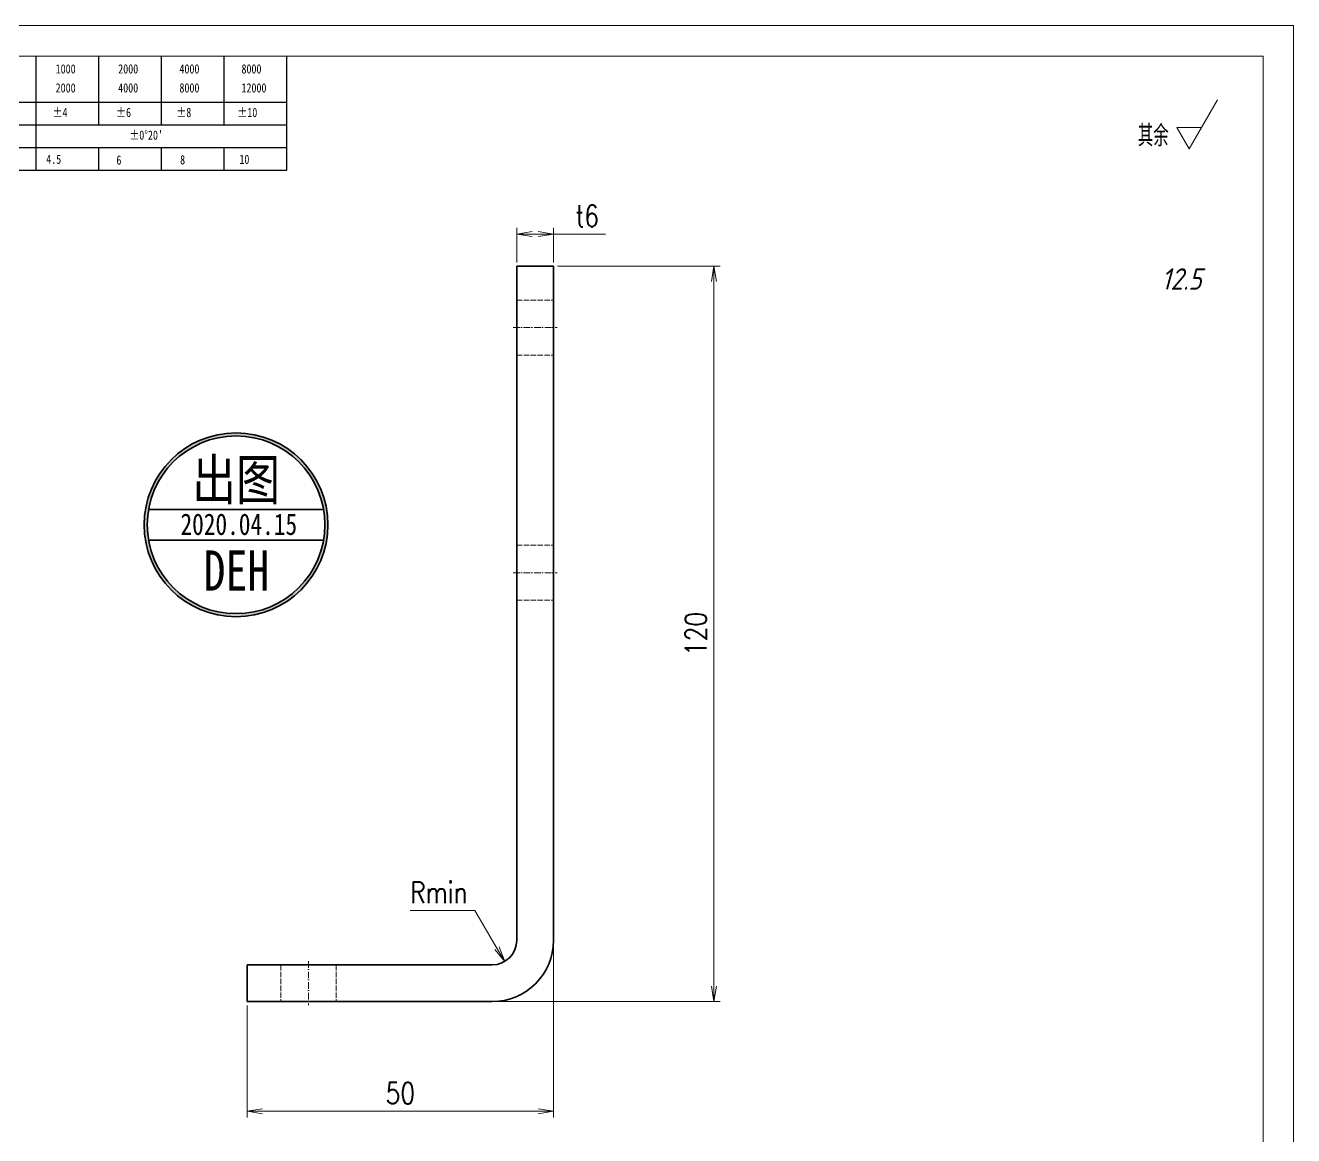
# Model space of a CAD drawing. Header units: millimetres. Extents: x 1333 to 70140, y -42879 to -5704.
# Drawn here: x 67932.6 to 68139.7, y -26057.6 to -25876.4 of the extents above; entities that cross this region are included whole.
import ezdxf
from ezdxf.enums import TextEntityAlignment as Align

# ---------------------------------------------------------------- set-up
doc = ezdxf.new("R2010")
doc.units = ezdxf.units.MM
doc.header["$LTSCALE"] = 0.5
for name, pattern in [('AM_ISO08W050x2', [9, 6, -0.75, 1.5, -0.75]), ('DASHDOT', [18.5, 12, -3, 0.5, -3]), ('DASHED', [15, 12, -3]), ('DOT2', [0.125, 0, -0.125])]:
    doc.linetypes.add(name, pattern=pattern)
for name, color, linetype, lineweight in [('CENTER', 2, 'AM_ISO08W050x2', 15), ('印章专用-出图', 1, 'Continuous', 80), ('图框', 7, 'Continuous', 18), ('标注线', 3, 'Continuous', 18)]:
    doc.layers.add(name, color=color, linetype=linetype, lineweight=lineweight)
doc.layers.add('图\\M+19E79\\M+195B6\\M+18E9A', color=7, linetype='Continuous')
doc.layers.add('打印', color=7, linetype='Continuous', lineweight=15, plot=False)
doc.layers.add('打印-禁用', color=7, linetype='Continuous', lineweight=15, plot=False)
doc.styles.add('DIM', font='romans.shx', dxfattribs={"width": 0.8, "bigfont": 'bigfont.shx'})
doc.styles.add('国标', font='simfang.ttf', dxfattribs={"width": 0.8})
doc.styles.add('机械长仿宋', font='gbenor.shx', dxfattribs={"height": 1, "bigfont": 'gbcbig.shx'})
doc.dimstyles.new('DEH 1-1$0', dxfattribs={"dimtxt": 3.5, "dimasz": 2.5, "dimexe": 1, "dimexo": 0.625, "dimgap": 1.2, "dimtad": 1, "dimzin": 9, "dimdsep": 46, "dimtxsty": 'DIM', "dimblk": 'OPEN', "dimcen": 0, "dimclrd": 8, "dimclre": 8, "dimclrt": 2, "dimazin": 2, "dimtfac": 0.5, "dimtmove": 0, "dimatfit": 3, "dimldrblk": 'OPEN', "dimfxl": 0, "dimtolj": 2, "dimlwd": 18, "dimlwe": 18, "dimarcsym": 0})
doc.dimstyles.new('DEH 1-1$4', dxfattribs={"dimtxt": 3.5, "dimasz": 2.5, "dimexe": 1, "dimexo": 0.625, "dimgap": 1.2, "dimtad": 1, "dimtoh": 1, "dimdsep": 46, "dimtxsty": 'DIM', "dimblk": 'OPEN', "dimcen": 0, "dimclrd": 8, "dimclre": 8, "dimclrt": 2, "dimazin": 2, "dimtfac": 0.5, "dimtofl": 0, "dimtmove": 0, "dimatfit": 3, "dimldrblk": 'OPEN', "dimfxl": 0, "dimtolj": 2, "dimlwd": 18, "dimlwe": 18, "dimarcsym": 0})

# ---------------------------------------------------------------- blocks, each defined once
blk = doc.blocks.new('GZDEH零件A3图框V01版')
at = {"layer": '图\\M+19E79\\M+195B6\\M+18E9A', "color": 9}
for p, q in [((3072.2, -1561.98), (3072.2, -1554.46)), ((3082.42, -1561.98), (3082.42, -1554.46)), ((3092.64, -1561.98), (3092.64, -1554.46)), ((3102.86, -1561.98), (3102.86, -1554.46)), ((3113.09, -1573.08), (3113.09, -1554.46)), ((2996.09, -1561.98), (3113.09, -1561.98)), ((3072.2, -1573.08), (3072.2, -1561.98)), ((3082.42, -1565.68), (3082.42, -1561.98)), ((3092.64, -1565.68), (3092.64, -1561.98)), ((3102.86, -1565.68), (3102.86, -1561.98)), ((2996.09, -1565.68), (3113.09, -1565.68)), ((2996.09, -1569.38), (3113.09, -1569.38)), ((3082.42, -1573.08), (3082.42, -1569.48)), ((3092.64, -1573.08), (3092.64, -1569.38)), ((3102.86, -1573.08), (3102.86, -1569.38)), ((2990.09, -1573.08), (3113.09, -1573.08))]:
    blk.add_line(p, q, dxfattribs=at)
at = {"layer": '图框', "linetype": 'Continuous'}
for p, q in [((3272.49, -1554.46), (2882.49, -1554.46)), ((3272.49, -1832.96), (3272.49, -1554.46))]:
    blk.add_line(p, q, dxfattribs=at)
at = {"layer": '打印-禁用', "linetype": 'Continuous'}
for p, q in [((3277.49, -1549.46), (2857.49, -1549.46)), ((3277.49, -1846.46), (3277.49, -1549.46))]:
    blk.add_line(p, q, dxfattribs=at)
at = {"layer": '图\\M+19E79\\M+195B6\\M+18E9A', "color": 9, "style": '国标', "width": 0.8}
for s, p in [('1000', (3075.36, -1557.31)), ('2000', (3085.57, -1557.31)), ('4000', (3095.57, -1557.31)), ('8000', (3105.7, -1557.31)), ('2000', (3075.36, -1560.41)), ('4000', (3085.57, -1560.41)), ('8000', (3095.57, -1560.41)), ('12000', (3105.7, -1560.41)), ('±4', (3074.85, -1564.42)), ('±6', (3085.22, -1564.42)), ('±8', (3095.06, -1564.42)), ('±10', (3105.02, -1564.42)), ("±0%%D20'", (3087.38, -1568.12)), ('4.5', (3073.82, -1572.05)), ('6', (3085.28, -1572.19)), ('8', (3095.68, -1572.15)), ('10', (3105.36, -1572.06))]:
    blk.add_text(s, height=1.5, dxfattribs=at).set_placement(p)
blk = doc.blocks.new('DEH A3')
at = {"layer": '图框'}
blk.add_blockref('GZDEH零件A3图框V01版', (-2857.49, 1846.46), dxfattribs=at)
blk = doc.blocks.new('FINISHER_TR')
at = {"layer": '标注线'}
for p, q in [((0, 0), (4.62, 8)), ((-2.02, 3.5), (0, 0)), ((2.02, 3.5), (-2.02, 3.5))]:
    blk.add_line(p, q, dxfattribs=at)
at = {"layer": '标注线', "color": 2, "style": '机械长仿宋', "oblique": 15}
blk.add_attdef('0.0', text='', height=3.5, dxfattribs=at).set_placement((2.03, -24.04), align=Align.BOTTOM_RIGHT)
blk = doc.blocks.new('其余12.5')
at = {"layer": '标注线'}
blk.add_blockref('FINISHER_TR', (0, 0), dxfattribs=at).add_auto_attribs({'0.0': '12.5'})
at = {"layer": '标注线', "color": 7, "linetype": 'DOT2', "style": '机械长仿宋'}
blk.add_text('其余', height=3.5, dxfattribs=at).set_placement((-8.38, 0.4))
blk = doc.blocks.new('_Open')
at = {"color": 0, "linetype": 'ByBlock', "lineweight": -2}
for p, q in [((-1, 0.167), (0, 0)), ((-1, -0.167), (0, 0)), ((0, 0), (-1, 0))]:
    blk.add_line(p, q, dxfattribs=at)
blk = doc.blocks.new('*D11')
at = {"layer": 'Defpoints', "color": 0, "transparency": 16777216}
for p in [(68018.88, -26023.93), (67968.88, -26035.72), (68018.88, -26053.62)]:
    blk.add_point(p, dxfattribs=at)
at = {"layer": '标注线', "color": 8, "lineweight": 18, "transparency": 16777216}
for p, q in [((68018.88, -26024.56), (68018.88, -26054.62)), ((67968.88, -26036.35), (67968.88, -26054.62)), ((67971.38, -26053.62), (68016.38, -26053.62))]:
    blk.add_line(p, q, dxfattribs=at)
at = {"layer": '标注线', "color": 8, "lineweight": 18, "transparency": 16777216, "xscale": 2.5, "yscale": 2.5, "zscale": 2.5, "rotation": 180}
blk.add_blockref('_Open', (67968.88, -26053.62), dxfattribs=at)
at = {"layer": '标注线', "color": 8, "lineweight": 18, "transparency": 16777216, "xscale": 2.5, "yscale": 2.5, "zscale": 2.5}
blk.add_blockref('_Open', (68018.88, -26053.62), dxfattribs=at)
at = {"layer": '标注线', "color": 2, "transparency": 16777216, "insert": (67993.88, -26050.67), "char_height": 3.5, "attachment_point": 5, "style": 'DIM'}
blk.add_mtext('\\A2;50', dxfattribs=at)
blk = doc.blocks.new('*D12')
at = {"layer": 'Defpoints', "color": 0, "transparency": 16777216}
for p in [(68018.88, -25915.72), (68045.07, -25915.72), (68008.88, -26035.72)]:
    blk.add_point(p, dxfattribs=at)
at = {"layer": '标注线', "color": 8, "lineweight": 18, "transparency": 16777216}
for p, q in [((68019.51, -25915.72), (68046.07, -25915.72)), ((68045.07, -26033.22), (68045.07, -25918.22)), ((68009.51, -26035.72), (68046.07, -26035.72))]:
    blk.add_line(p, q, dxfattribs=at)
at = {"layer": '标注线', "color": 8, "lineweight": 18, "transparency": 16777216, "xscale": 2.5, "yscale": 2.5, "zscale": 2.5}
for p, rotation in [((68045.07, -25915.72), 90), ((68045.07, -26035.72), 270)]:
    blk.add_blockref('_Open', p, dxfattribs=dict(at, rotation=rotation))
at = {"layer": '标注线', "color": 2, "transparency": 16777216, "insert": (68042.12, -25975.72), "char_height": 3.5, "attachment_point": 5, "rotation": 90, "style": 'DIM'}
blk.add_mtext('\\A2;120', dxfattribs=at)
blk = doc.blocks.new('*D13')
at = {"layer": 'Defpoints', "color": 0, "transparency": 16777216}
for p in [(68018.88, -25910.45), (68012.88, -25915.72), (68018.88, -25915.72)]:
    blk.add_point(p, dxfattribs=at)
at = {"layer": '标注线', "color": 8, "lineweight": 18, "transparency": 16777216}
for p, q in [((68012.88, -25915.1), (68012.88, -25909.45)), ((68015.38, -25910.45), (68016.38, -25910.45)), ((68018.88, -25915.1), (68018.88, -25909.45)), ((68018.88, -25910.45), (68027.38, -25910.45))]:
    blk.add_line(p, q, dxfattribs=at)
at = {"layer": '标注线', "color": 8, "lineweight": 18, "transparency": 16777216, "xscale": 2.5, "yscale": 2.5, "zscale": 2.5, "rotation": 180}
blk.add_blockref('_Open', (68012.88, -25910.45), dxfattribs=at)
at = {"layer": '标注线', "color": 8, "lineweight": 18, "transparency": 16777216, "xscale": 2.5, "yscale": 2.5, "zscale": 2.5}
blk.add_blockref('_Open', (68018.88, -25910.45), dxfattribs=at)
at = {"layer": '标注线', "color": 2, "transparency": 16777216, "insert": (68024.38, -25907.5), "char_height": 3.5, "attachment_point": 5, "style": 'DIM'}
blk.add_mtext('\\A2;{\\Fromans,bigfont|c134;t}6', dxfattribs=at)
blk = doc.blocks.new('*D14')
at = {"layer": 'Defpoints', "color": 0, "transparency": 16777216}
for p in [(68008.88, -26025.72), (68010.91, -26029.17)]:
    blk.add_point(p, dxfattribs=at)
at = {"layer": '标注线', "color": 8, "lineweight": 18, "transparency": 16777216}
for p, q in [((67995.49, -26020.86), (68006.02, -26020.86)), ((68006.02, -26020.86), (68009.64, -26027.01))]:
    blk.add_line(p, q, dxfattribs=at)
at = {"layer": '标注线', "color": 8, "lineweight": 18, "transparency": 16777216, "xscale": 2.5, "yscale": 2.5, "zscale": 2.5, "rotation": 300.4628489938452}
blk.add_blockref('_Open', (68010.91, -26029.17), dxfattribs=at)
at = {"layer": '标注线', "color": 2, "transparency": 16777216, "insert": (68000.15, -26017.91), "char_height": 3.5, "attachment_point": 5, "style": 'DIM'}
blk.add_mtext('\\A2;{\\Fromans,bigfont|c134;Rmin}', dxfattribs=at)
blk = doc.blocks.new('出图章')
at = {"layer": '印章专用-出图'}
h = blk.add_hatch(color=256, dxfattribs=at)
h.paths.add_polyline_path([(-15, 0, 1), (15, 0, 1)])
h.paths.add_polyline_path([(14.5, 0, -1), (-14.5, 0, -1)], flags=16)
h.paths.add_polyline_path([(-7.31, -12.35), (7.41, -12.35), (7.41, -2.73), (-7.31, -2.73)], flags=8)
at = {"layer": '印章专用-出图', "lineweight": 35}
for p, q in [((-14.28, 2.5), (14.28, 2.5)), ((-14.28, -2.5), (14.28, -2.5))]:
    blk.add_line(p, q, dxfattribs=at)
for radius in [15, 14.5]:
    blk.add_circle((0, 0), radius, dxfattribs=at)
at = {"layer": '印章专用-出图', "color": 4, "style": '国标', "width": 0.8}
blk.add_text('DEH', height=6.562, dxfattribs=at).set_placement((0.05, -10.74), align=Align.CENTER)
at = {"layer": '印章专用-出图', "color": 3, "style": '国标', "width": 0.8}
blk.add_attdef('出图', text='', height=6.6, dxfattribs=at).set_placement((0, 7.35), align=Align.MIDDLE_CENTER)
at = {"layer": '印章专用-出图', "color": 2, "style": '国标', "width": 0.8}
blk.add_attdef('XXXX.XX.XX', text='', height=3.5, dxfattribs=at).set_placement((0.45, 0.1), align=Align.MIDDLE_CENTER)
blk = doc.blocks.new('YZ-CT')
at = {"layer": '印章专用-出图'}
blk.add_blockref('出图章', (0.63, 0), dxfattribs=at).add_auto_attribs({'出图': '出图', 'XXXX.XX.XX': '2020.04.15'})
blk = doc.blocks.new('CC')
at = {"layer": '印章专用-出图'}
blk.add_blockref('YZ-CT', (20009.41, -16878.05), dxfattribs=at)

msp = doc.modelspace()

# ---------------------------------------------------------------- linework, layer by layer
at = {"color": 7, "lineweight": 35, "ltscale": 0.15}
for p, q in [((68012.882, -25915.722), (68018.882, -25915.722)), ((67968.882, -26035.722), (67968.882, -26029.722))]:
    msp.add_line(p, q, dxfattribs=at)
at = {"color": 7, "lineweight": 35}
for p, q in [((68012.882, -26025.722), (68012.882, -25915.722)), ((68018.882, -25915.722), (68018.882, -26025.722)), ((67968.882, -26029.722), (68008.882, -26029.722)), ((68008.882, -26035.722), (67968.882, -26035.722))]:
    msp.add_line(p, q, dxfattribs=at)
at = {"color": 1, "linetype": 'DASHED', "lineweight": 13, "ltscale": 0.15}
for p, q in [((68012.882, -25921.222), (68018.882, -25921.222)), ((68012.882, -25921.222), (68018.882, -25921.222)), ((68012.882, -25930.222), (68018.882, -25930.222)), ((68012.882, -25930.222), (68018.882, -25930.222)), ((68012.882, -25961.222), (68018.882, -25961.222)), ((68012.882, -25961.222), (68018.882, -25961.222)), ((68012.882, -25970.222), (68018.882, -25970.222)), ((68012.882, -25970.222), (68018.882, -25970.222)), ((67974.382, -26029.722), (67974.382, -26035.722)), ((67974.382, -26029.722), (67974.382, -26035.722)), ((67983.382, -26029.722), (67983.382, -26035.722)), ((67983.382, -26029.722), (67983.382, -26035.722))]:
    msp.add_line(p, q, dxfattribs=at)
at = {"color": 7, "lineweight": 35}
for radius in [4, 10]:
    msp.add_arc((68008.882, -26025.722), radius, 270, 360, dxfattribs=at)
at = {"layer": 'CENTER', "color": 2, "linetype": 'DASHDOT', "lineweight": 13, "ltscale": 0.179999}
for p, q in [((68012.282, -25925.722), (68019.482, -25925.722)), ((68012.282, -25965.722), (68019.482, -25965.722))]:
    msp.add_line(p, q, dxfattribs=at)
at = {"layer": 'CENTER', "color": 2, "linetype": 'DASHDOT', "lineweight": 13, "ltscale": 0.180016}
msp.add_line((67978.882, -26029.122), (67978.882, -26036.322), dxfattribs=at)
at = {"layer": '打印'}
msp.add_lwpolyline([(67719.72, -25876.398), (68139.72, -25876.398), (68139.72, -26173.398), (67719.72, -26173.398)], close=True, dxfattribs=at)

# ---------------------------------------------------------------- block references
at = {"layer": '图框', "rotation": 359.9999925153066}
msp.add_blockref('DEH A3', (67719.72, -26173.398), dxfattribs=at)
at = {"layer": '标注线', "rotation": 359.9999925153066}
for name, p in [('其余12.5', (68122.663, -25896.555)), ('CC', (47957.006, -9079.855))]:
    msp.add_blockref(name, p, dxfattribs=at)

# ---------------------------------------------------------------- dimensions: what is measured, and where the dimension line sits
at = {"layer": '标注线'}
dim = msp.add_linear_dim(base=(68018.882, -25910.447), p1=(68012.882, -25915.722), p2=(68018.882, -25915.722), angle=359.99999, text='{\\Fromans,bigfont|c134;t}<>', dimstyle='DEH 1-1$0', dxfattribs=at)
dim.commit()
dim.dimension.update_dxf_attribs({"geometry": '*D13', "text_midpoint": (68024.382, -25907.497)})
for base, p1, p2, angle, picture, middle in [((68045.072, -25915.722), (68008.882, -26035.722), (68018.882, -25915.722), 89.99999, '*D12', (68042.122, -25975.722)), ((68018.882, -26053.623), (67968.882, -26035.722), (68018.882, -26023.934), 359.99999, '*D11', (67993.882, -26050.673))]:
    dim = msp.add_linear_dim(base=base, p1=p1, p2=p2, angle=angle, dimstyle='DEH 1-1$0', dxfattribs=at)
    dim.commit()
    dim.dimension.update_dxf_attribs({"geometry": picture, "text_midpoint": middle})
dim = msp.add_radius_dim(center=(68008.882, -26025.722), mpoint=(68010.91, -26029.17), text='{\\Fromans,bigfont|c134;Rmin}', dimstyle='DEH 1-1$4', override={"dimtmove": 1}, dxfattribs=at)
dim.commit()
dim.dimension.update_dxf_attribs({"geometry": '*D14', "text_midpoint": (68006.021, -26020.857), "dimtype": 164})

doc.saveas('drawing.dxf')
